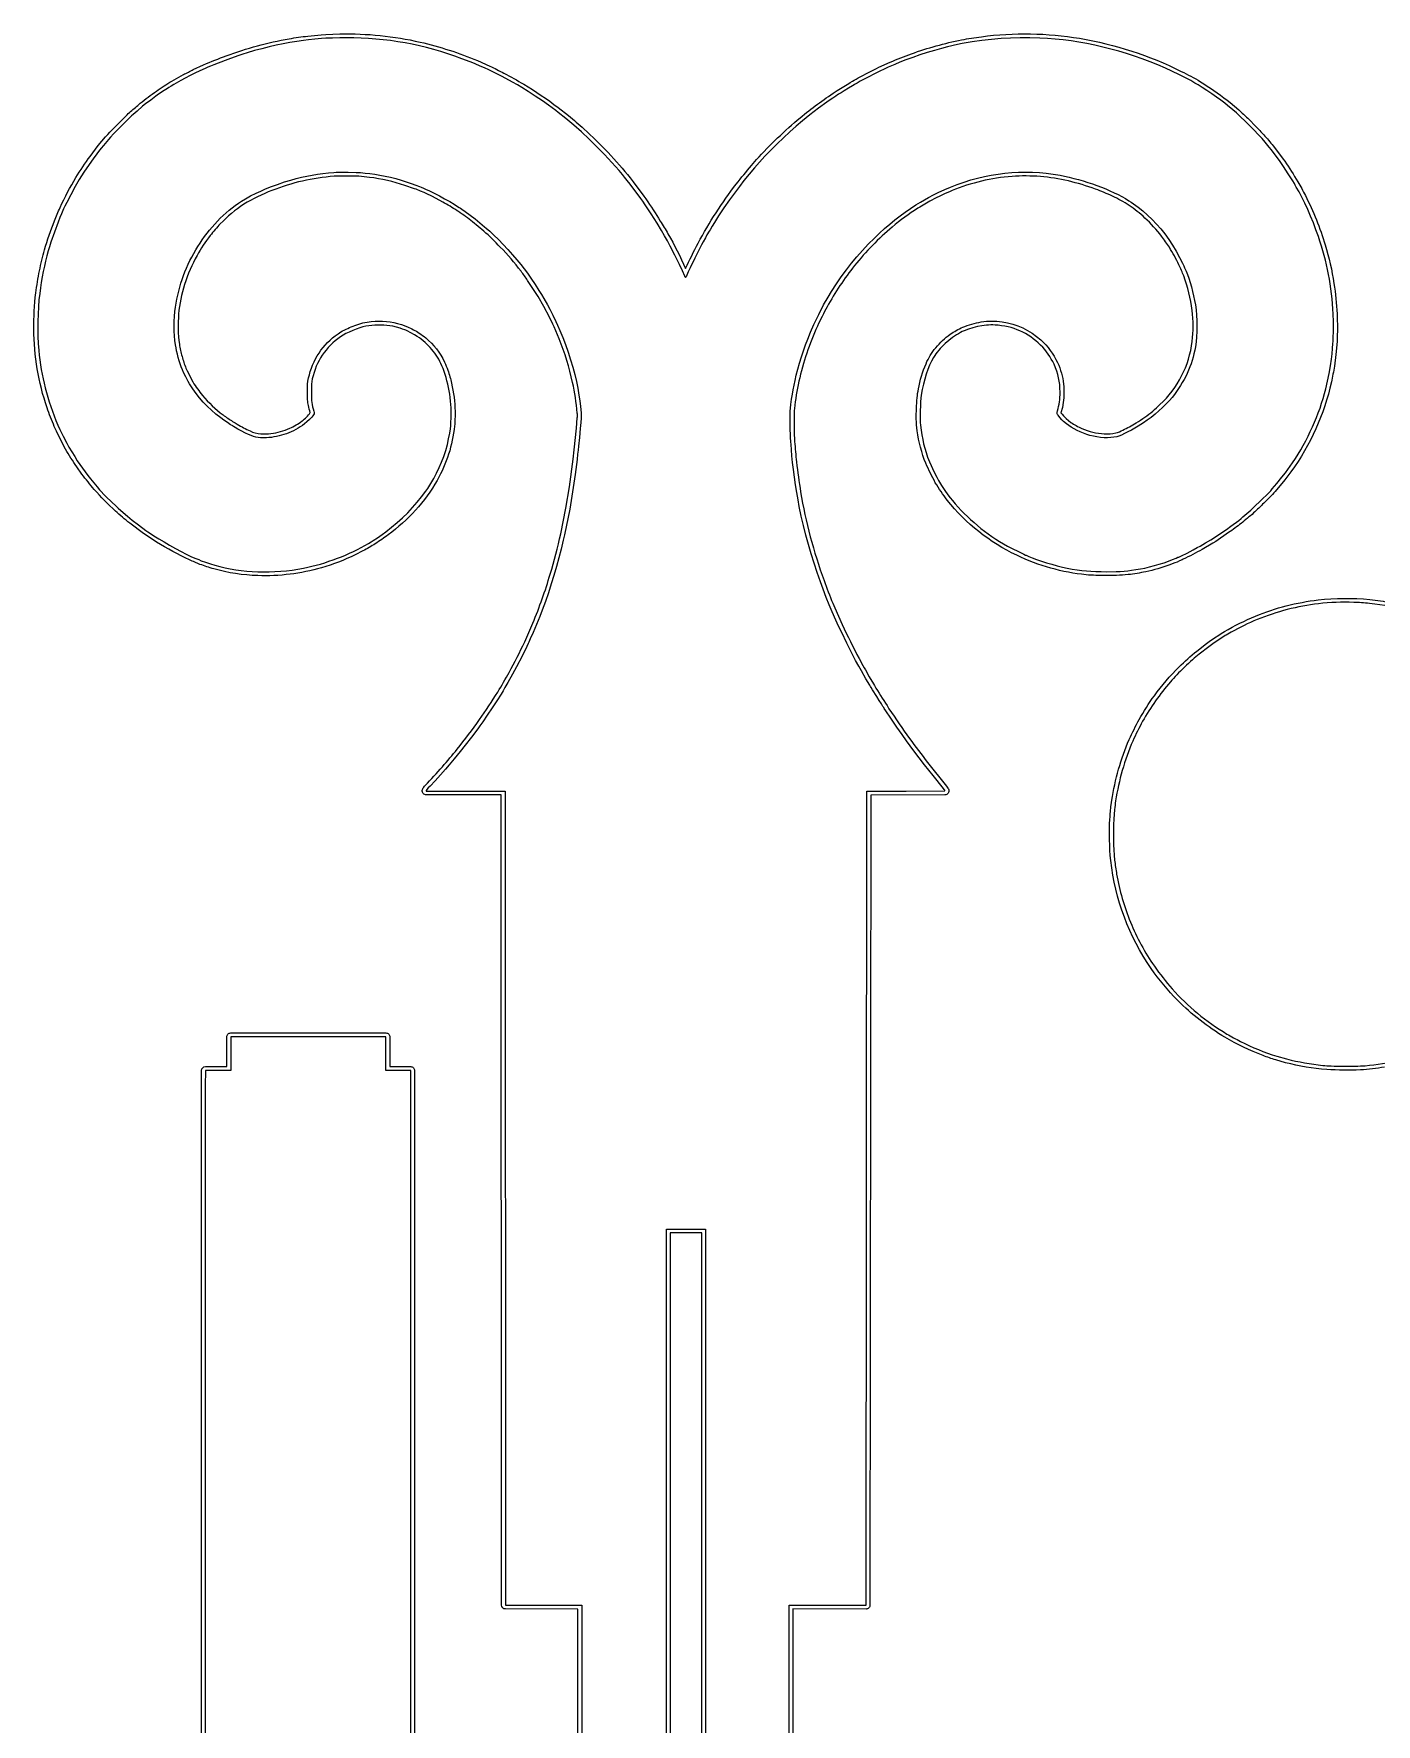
# Model space of a CAD drawing. Extents: x 9 to 989, y 29 to 689.
# Drawn here: x 82.1 to 341.5, y 362.7 to 689.5 of the extents above; entities that cross this region are included whole.
import ezdxf

# ---------------------------------------------------------------- set-up
doc = ezdxf.new("R2010")
doc.units = 0
doc.layers.add('Nível Padrão', color=1, linetype='CONTINUOUS')
doc.layers.add('Preview Toolpath Layer', color=1, linetype='CONTINUOUS')

msp = doc.modelspace()

# ---------------------------------------------------------------- linework, layer by layer
at = {"layer": 'Nível Padrão'}
for points in [[(227.86, 228.41), (228.02, 385.76), (235.69, 385.76), (242.9, 385.75), (243.05, 543.08), (250.61, 543.09), (258.13, 543.11), (258.14, 543.12), (258.14, 543.15), (258.09, 543.26), (257.98, 543.42), (257.83, 543.62), (255.84, 546.1), (254.19, 548.16), (253.14, 549.52), (252.14, 550.85), (251.41, 551.84), (250.7, 552.83), (249.85, 554.01), (248.82, 555.47), (247.65, 557.18), (246.69, 558.61), (246.4, 559.06), (246.3, 559.25), (246.16, 559.47), (245.85, 559.94), (245.4, 560.63), (244.94, 561.36), (244.12, 562.69), (243.86, 563.11), (243.76, 563.31), (243.71, 563.41), (243.6, 563.59), (242.86, 564.81), (242, 566.32), (241.49, 567.25), (240.88, 568.35), (240.21, 569.64), (239.18, 571.69), (238.18, 573.72), (237.58, 574.95), (236.8, 576.73), (236.14, 578.21), (235.76, 579.12), (235.2, 580.53), (234.59, 582.11), (234.07, 583.53), (233.44, 585.32), (232.84, 587.11), (232.28, 588.92), (231.75, 590.74), (231.26, 592.57), (230.8, 594.41), (230.38, 596.25), (229.99, 598.11), (229.74, 599.41), (229.5, 600.81), (229.27, 602.28), (229.05, 603.76), (228.86, 605.22), (228.69, 606.62), (228.56, 607.9), (228.47, 609.03), (228.39, 610.05), (228.34, 610.62), (228.29, 611.45), (228.23, 613.54), (228.23, 615.65), (228.24, 616.49), (228.28, 617.07), (228.37, 617.84), (228.51, 618.83), (228.67, 619.83), (228.81, 620.62), (228.98, 621.52), (229.17, 622.45), (229.41, 623.49), (229.7, 624.62), (230.04, 625.8), (230.41, 627.01), (230.8, 628.2), (231.21, 629.36), (231.62, 630.45), (232.16, 631.78), (232.81, 633.29), (233.74, 635.18), (234.69, 637.06), (235.55, 638.55), (236.21, 639.64), (237.16, 641.11), (238.11, 642.5), (239.09, 643.84), (240.08, 645.13), (241.12, 646.37), (242.19, 647.59), (243.31, 648.78), (244.49, 649.97), (245.49, 650.93), (246.48, 651.83), (247.47, 652.69), (248.46, 653.5), (249.45, 654.26), (250.46, 655), (251.48, 655.7), (252.53, 656.38), (253.41, 656.92), (254.21, 657.38), (254.93, 657.8), (255.23, 657.97), (255.67, 658.2), (256.85, 658.77), (258.14, 659.37), (259.22, 659.84), (260.52, 660.35), (261.82, 660.8), (263.12, 661.21), (264.43, 661.57), (265.75, 661.88), (267.07, 662.14), (268.39, 662.35), (269.72, 662.52), (271.05, 662.64), (272.38, 662.71), (273.71, 662.73), (275.05, 662.7), (276.38, 662.63), (277.72, 662.5), (279.06, 662.33), (280.39, 662.11), (281.27, 661.94), (282.15, 661.74), (283.05, 661.52), (283.94, 661.28), (284.84, 661.02), (285.73, 660.74), (286.62, 660.45), (287.5, 660.13), (288.36, 659.81), (289.2, 659.47), (290.02, 659.11), (290.82, 658.75), (291.59, 658.37), (292.33, 657.99), (293.03, 657.6), (293.7, 657.2), (294.13, 656.92), (294.58, 656.62), (295.48, 655.95), (296.39, 655.21), (297.29, 654.4), (298.17, 653.55), (299.03, 652.65), (299.85, 651.73), (300.61, 650.78), (301.41, 649.67), (302.13, 648.6), (302.82, 647.42), (303.48, 646.23), (304.04, 645.12), (304.27, 644.63), (304.45, 644.21), (304.72, 643.57), (304.98, 642.94), (305.24, 642.21), (305.5, 641.41), (305.75, 640.56), (305.99, 639.68), (306.2, 638.79), (306.38, 637.92), (306.53, 637.1), (306.66, 636.09), (306.76, 635.05), (306.82, 634), (306.84, 632.95), (306.82, 631.91), (306.76, 630.9), (306.67, 629.91), (306.53, 628.97), (306.4, 628.3), (306.25, 627.63), (306.09, 626.97), (305.9, 626.33), (305.69, 625.69), (305.46, 625.06), (305.21, 624.43), (304.94, 623.82), (304.66, 623.21), (304.35, 622.62), (304.01, 622.03), (303.66, 621.45), (303.29, 620.87), (302.9, 620.3), (302.49, 619.75), (302.05, 619.19), (301.51, 618.57), (300.89, 617.91), (300.2, 617.24), (299.48, 616.57), (298.73, 615.92), (297.97, 615.32), (297.23, 614.76), (296.52, 614.28), (296, 613.93), (295.47, 613.6), (294.85, 613.23), (294.19, 612.87), (293.51, 612.51), (292.85, 612.19), (292.24, 611.91), (291.73, 611.7), (291.34, 611.57), (290.8, 611.47), (290.21, 611.4), (289.57, 611.38), (288.9, 611.39), (288.21, 611.44), (287.51, 611.53), (286.83, 611.66), (286.16, 611.83), (285.54, 612.02), (284.91, 612.25), (284.29, 612.51), (283.68, 612.8), (283.09, 613.1), (282.55, 613.42), (282.06, 613.74), (281.64, 614.06), (281.05, 614.53), (280.91, 614.66), (280.73, 614.84), (280.34, 615.28), (279.99, 615.73), (279.87, 615.9), (279.8, 616.03), (279.79, 616.12), (279.8, 616.25), (279.88, 616.58), (280, 617.01), (280.1, 617.44), (280.19, 617.86), (280.26, 618.3), (280.31, 618.74), (280.35, 619.2), (280.37, 619.69), (280.37, 620.21), (280.36, 620.95), (280.31, 621.65), (280.23, 622.32), (280.11, 622.97), (279.95, 623.61), (279.75, 624.25), (279.5, 624.91), (279.21, 625.58), (278.96, 626.1), (278.69, 626.59), (278.41, 627.07), (278.1, 627.53), (277.77, 627.98), (277.41, 628.42), (277.02, 628.86), (276.6, 629.3), (276.15, 629.73), (275.69, 630.13), (275.21, 630.51), (274.72, 630.87), (274.22, 631.2), (273.7, 631.51), (273.17, 631.79), (272.62, 632.04), (272.07, 632.27), (271.5, 632.48), (270.91, 632.66), (270.32, 632.81), (269.71, 632.94), (269.09, 633.04), (268.45, 633.12), (267.81, 633.17), (267.41, 633.19), (267, 633.18), (266.58, 633.17), (266.16, 633.13), (265.28, 633.02), (264.4, 632.86), (263.52, 632.64), (262.67, 632.37), (261.87, 632.06), (261.49, 631.89), (261.13, 631.71), (260.74, 631.49), (260.35, 631.26), (259.97, 631.01), (259.59, 630.75), (258.86, 630.19), (258.17, 629.59), (257.52, 628.95), (257.22, 628.62), (256.93, 628.29), (256.65, 627.95), (256.39, 627.6), (256.15, 627.25), (255.93, 626.9), (255.54, 626.19), (255.17, 625.4), (254.83, 624.56), (254.51, 623.66), (254.22, 622.71), (253.97, 621.71), (253.75, 620.68), (253.57, 619.61), (253.5, 619.03), (253.44, 618.32), (253.39, 617.51), (253.36, 616.66), (253.35, 615.81), (253.35, 615.02), (253.37, 614.33), (253.41, 613.79), (253.52, 612.84), (253.66, 611.94), (253.83, 611.06), (254.02, 610.21), (254.24, 609.36), (254.5, 608.51), (254.79, 607.64), (255.13, 606.74), (255.46, 605.99), (255.99, 604.87), (256.54, 603.78), (256.9, 603.1), (257.49, 602.17), (258.13, 601.21), (258.72, 600.37), (259.14, 599.8), (259.59, 599.25), (260.13, 598.61), (260.68, 597.98), (261.26, 597.35), (261.86, 596.74), (262.47, 596.14), (263.1, 595.55), (263.75, 594.98), (264.41, 594.41), (265.09, 593.86), (265.78, 593.33), (266.49, 592.81), (267.21, 592.3), (267.94, 591.81), (268.69, 591.34), (269.44, 590.89), (270.21, 590.45), (271.14, 589.96), (272.32, 589.37), (273.35, 588.88), (273.69, 588.72), (273.85, 588.67), (274.34, 588.46), (275.01, 588.17), (275.84, 587.86), (276.78, 587.54), (277.78, 587.22), (278.82, 586.92), (279.85, 586.64), (280.83, 586.39), (281.73, 586.2), (282.75, 586.01), (283.69, 585.86), (284.59, 585.73), (285.46, 585.64), (286.36, 585.57), (287.29, 585.53), (288.31, 585.5), (289.43, 585.49), (291.24, 585.52), (292.01, 585.55), (292.74, 585.6), (293.47, 585.67), (294.21, 585.77), (295.02, 585.89), (295.91, 586.04), (296.77, 586.2), (297.68, 586.41), (298.62, 586.66), (299.56, 586.93), (300.47, 587.21), (301.34, 587.52), (302.14, 587.82), (302.83, 588.12), (303.16, 588.27), (303.33, 588.33), (303.83, 588.56), (304.92, 589.1), (306.1, 589.71), (306.9, 590.14), (307.47, 590.45), (308.48, 591.04), (309.5, 591.63), (310.04, 591.98), (311.24, 592.78), (312.54, 593.67), (313.4, 594.28), (314.91, 595.41), (315.39, 595.79), (315.73, 596.07), (316.87, 597.05), (317.27, 597.41), (317.85, 597.94), (319.25, 599.29), (320.59, 600.63), (321.09, 601.15), (321.39, 601.49), (322.29, 602.56), (323.26, 603.74), (323.93, 604.61), (324.41, 605.25), (325.3, 606.53), (325.85, 607.36), (326.37, 608.2), (326.88, 609.05), (327.37, 609.91), (327.85, 610.79), (328.3, 611.67), (328.74, 612.56), (329.16, 613.47), (329.55, 614.37), (329.93, 615.29), (330.28, 616.2), (330.62, 617.13), (330.93, 618.05), (331.22, 618.98), (331.49, 619.91), (331.73, 620.84), (332.08, 622.31), (332.39, 623.83), (332.64, 625.3), (332.83, 626.6), (332.95, 627.6), (333.04, 628.61), (333.12, 629.62), (333.16, 629.99), (333.18, 630.57), (333.21, 632.13), (333.21, 633.84), (333.17, 635.28), (333.11, 636.29), (333.03, 637.28), (332.94, 638.25), (332.84, 639.21), (332.72, 640.16), (332.58, 641.1), (332.43, 642.03), (332.26, 642.95), (332.08, 643.87), (331.88, 644.78), (331.66, 645.69), (331.42, 646.61), (331.17, 647.52), (330.9, 648.44), (330.61, 649.37), (330.3, 650.31), (329.84, 651.58), (329.34, 652.89), (328.81, 654.19), (328.26, 655.47), (327.69, 656.69), (327.13, 657.85), (326.57, 658.9), (326.04, 659.83), (325.83, 660.21), (325.66, 660.51), (325.36, 661.02), (324.49, 662.4), (323.56, 663.83), (323.17, 664.4), (322.9, 664.78), (321.23, 667.02), (320.81, 667.54), (320, 668.51), (319.41, 669.19), (318.69, 669.98), (317.88, 670.84), (317.01, 671.72), (316.13, 672.59), (315.26, 673.42), (314.45, 674.16), (313.74, 674.77), (312.77, 675.58), (312.2, 676.04), (311.46, 676.6), (310.6, 677.22), (309.68, 677.86), (308.76, 678.49), (307.87, 679.07), (307.09, 679.57), (306.45, 679.94), (305.65, 680.4), (304.85, 680.83), (303.49, 681.51), (301.99, 682.24), (300.77, 682.8), (299.28, 683.44), (297.78, 684.04), (296.27, 684.6), (294.76, 685.13), (293.24, 685.63), (291.71, 686.09), (290.18, 686.51), (288.65, 686.9), (287.11, 687.25), (285.58, 687.56), (284.04, 687.83), (282.51, 688.07), (280.99, 688.27), (279.46, 688.43), (277.95, 688.55), (276.44, 688.64), (274.55, 688.69), (272.68, 688.7), (270.83, 688.64), (268.99, 688.54), (267.14, 688.38), (265.28, 688.16), (263.4, 687.89), (261.49, 687.56), (260.54, 687.36), (258.61, 686.91), (257.44, 686.62), (256.13, 686.25), (254.73, 685.83), (253.31, 685.36), (251.91, 684.89), (250.6, 684.41), (249.42, 683.95), (248.44, 683.53), (248.12, 683.41), (247.83, 683.29), (247.18, 682.99), (246.23, 682.56), (245.69, 682.31), (244.53, 681.73), (243.27, 681.08), (242.41, 680.63), (241.76, 680.28), (241.17, 679.94), (240.77, 679.7), (240.58, 679.6), (240.24, 679.41), (239.51, 678.97), (238.68, 678.46), (238.08, 678.07), (237.71, 677.84), (237.53, 677.74), (237.37, 677.64), (237.04, 677.42), (236.46, 677.02), (235.97, 676.69), (235.32, 676.24), (233.72, 675.07), (232.04, 673.78), (230.63, 672.66), (229.41, 671.61), (228.16, 670.5), (226.91, 669.34), (225.68, 668.16), (224.49, 666.97), (223.35, 665.79), (222.28, 664.63), (221.31, 663.53), (220.33, 662.35), (219.29, 661.08), (218.4, 659.96), (217.82, 659.2), (217.44, 658.68), (216.48, 657.34), (215.41, 655.8), (214.4, 654.27), (213.59, 652.97), (213.14, 652.25), (212.74, 651.58), (212.6, 651.32), (212.15, 650.57), (211.84, 650.01), (211.41, 649.23), (211.1, 648.67), (210.7, 647.91), (209.79, 646.08), (208.9, 644.22), (208.54, 643.44), (208.28, 642.83), (208.12, 642.49), (208.06, 642.39), (208.02, 642.35), (207.99, 642.37), (207.95, 642.43), (207.85, 642.62), (207.41, 643.62), (206.83, 644.89), (205.96, 646.66), (205.06, 648.4), (204.52, 649.42), (203.95, 650.43), (203.36, 651.45), (202.5, 652.87), (201.35, 654.67), (200.21, 656.41), (199.73, 657.11), (199.37, 657.63), (197.31, 660.37), (196.72, 661.13), (196.22, 661.74), (195.8, 662.25), (195.16, 663.01), (193.78, 664.58), (192.35, 666.12), (190.88, 667.63), (189.4, 669.09), (187.9, 670.49), (186.39, 671.82), (184.89, 673.07), (183.41, 674.24), (182.93, 674.62), (181.52, 675.66), (180.34, 676.49), (178.96, 677.42), (177.57, 678.32), (176.36, 679.07), (175.53, 679.56), (174.58, 680.08), (172.56, 681.18), (170.66, 682.15), (169.87, 682.53), (169.25, 682.81), (168.16, 683.29), (167.5, 683.58), (167.19, 683.7), (166.4, 684.03), (164.8, 684.64), (163.45, 685.13), (162.08, 685.59), (160.71, 686.02), (159.34, 686.42), (157.96, 686.78), (156.58, 687.11), (155.19, 687.42), (153.79, 687.69), (152.39, 687.92), (150.99, 688.13), (149.58, 688.31), (148.16, 688.45), (146.74, 688.56), (145.32, 688.64), (143.89, 688.69), (142.45, 688.7), (141.21, 688.69), (139.78, 688.64), (138.49, 688.59), (137.67, 688.53), (136.34, 688.4), (135.11, 688.28), (134.15, 688.15), (132.86, 687.97), (131.55, 687.76), (130.22, 687.52), (128.88, 687.24), (127.51, 686.92), (126.13, 686.58), (124.71, 686.2), (123.27, 685.78), (122.42, 685.51), (121.48, 685.2), (119.52, 684.51), (117.66, 683.81), (116.86, 683.48), (116.18, 683.19), (115.7, 682.99), (115.17, 682.76), (114.13, 682.29), (113.2, 681.85), (112.25, 681.38), (111.33, 680.9), (110.45, 680.42), (109.1, 679.65), (108.57, 679.32), (108.17, 679.09), (107.88, 678.91), (107.23, 678.48), (106.18, 677.78), (105.65, 677.39), (104.66, 676.66), (103.66, 675.9), (103.08, 675.44), (102, 674.5), (101.25, 673.89), (100.93, 673.6), (100.4, 673.08), (98.95, 671.63), (97.46, 670.1), (96.87, 669.47), (96.48, 669.03), (95.5, 667.88), (95.08, 667.37), (94.55, 666.69), (94.21, 666.25), (93.52, 665.32), (92.72, 664.19), (91.72, 662.7), (90.84, 661.31), (90.05, 659.94), (89.19, 658.36), (88.41, 656.83), (88.08, 656.16), (87.82, 655.6), (87.41, 654.67), (87.09, 653.92), (86.75, 653.06), (86.03, 651.14), (85.37, 649.2), (85.08, 648.31), (84.85, 647.51), (84.58, 646.53), (84.33, 645.53), (84.1, 644.52), (83.89, 643.5), (83.69, 642.46), (83.5, 641.41), (83.34, 640.34), (83.19, 639.26), (83.05, 638.01), (82.94, 636.68), (82.87, 635.28), (82.83, 633.84), (82.82, 632.4), (82.85, 630.96), (82.92, 629.57), (83.02, 628.25), (83.11, 627.33), (83.22, 626.41), (83.35, 625.5), (83.49, 624.59), (83.66, 623.69), (83.84, 622.79), (84.04, 621.9), (84.26, 621), (84.5, 620.11), (84.76, 619.22), (85.03, 618.32), (85.33, 617.43), (85.64, 616.53), (85.98, 615.63), (86.33, 614.72), (86.71, 613.81), (87.1, 612.99), (87.75, 611.66), (88.42, 610.36), (88.83, 609.58), (89.95, 607.74), (90.46, 606.93), (90.96, 606.18), (91.46, 605.48), (91.96, 604.79), (92.49, 604.11), (93.04, 603.42), (93.95, 602.3), (94.31, 601.87), (94.78, 601.34), (95.94, 600.11), (97.21, 598.84), (97.81, 598.26), (98.35, 597.76), (99.3, 596.92), (100.14, 596.21), (101.07, 595.48), (102.29, 594.55), (103.73, 593.48), (104.11, 593.21), (104.38, 593.03), (105.28, 592.44), (106.2, 591.86), (107.22, 591.24), (108.3, 590.62), (109.41, 590), (110.5, 589.42), (111.52, 588.9), (112.43, 588.46), (113.2, 588.12), (113.92, 587.82), (114.41, 587.62), (115.23, 587.33), (116.17, 587.02), (117.02, 586.76), (118.01, 586.5), (119.01, 586.26), (120.03, 586.05), (121.07, 585.88), (122.13, 585.73), (123.19, 585.62), (124.27, 585.53), (125.36, 585.48), (126.45, 585.46), (127.55, 585.47), (128.66, 585.51), (129.76, 585.58), (130.87, 585.69), (131.97, 585.82), (133.06, 585.99), (134.15, 586.18), (134.98, 586.35), (135.8, 586.55), (136.63, 586.76), (137.46, 586.98), (138.28, 587.23), (139.1, 587.5), (139.91, 587.78), (140.72, 588.08), (141.52, 588.39), (142.31, 588.72), (143.08, 589.06), (143.84, 589.42), (144.59, 589.79), (145.32, 590.17), (146.03, 590.56), (146.71, 590.97), (147.28, 591.29), (147.65, 591.53), (148.47, 592.07), (149.39, 592.7), (150.07, 593.2), (151.21, 594.08), (152.3, 594.99), (153.33, 595.93), (154.32, 596.89), (155.26, 597.88), (156.15, 598.91), (157, 599.97), (157.82, 601.07), (158.17, 601.58), (158.57, 602.21), (158.98, 602.89), (159.36, 603.53), (159.9, 604.54), (160.41, 605.6), (160.87, 606.68), (161.29, 607.79), (161.65, 608.92), (161.97, 610.05), (162.22, 611.18), (162.43, 612.29), (162.55, 613.1), (162.62, 613.69), (162.66, 614.31), (162.7, 615.21), (162.71, 615.85), (162.71, 616.49), (162.68, 617.15), (162.64, 617.81), (162.59, 618.47), (162.51, 619.14), (162.42, 619.8), (162.31, 620.46), (162.19, 621.11), (162.05, 621.75), (161.9, 622.39), (161.73, 623), (161.55, 623.61), (161.36, 624.19), (161.15, 624.75), (160.93, 625.29), (160.73, 625.71), (160.52, 626.13), (160.3, 626.55), (160.06, 626.95), (159.81, 627.34), (159.54, 627.72), (159.26, 628.1), (158.97, 628.46), (158.66, 628.82), (158.34, 629.16), (158.01, 629.49), (157.67, 629.81), (157.31, 630.12), (156.94, 630.42), (156.56, 630.7), (156.17, 630.97), (155.62, 631.3), (154.9, 631.69), (154.21, 632.03), (153.94, 632.16), (153.75, 632.23), (153.29, 632.4), (152.83, 632.56), (152.16, 632.75), (151.44, 632.92), (150.83, 633.03), (150.26, 633.1), (149.68, 633.15), (149.1, 633.17), (148.52, 633.17), (147.93, 633.15), (147.35, 633.1), (146.78, 633.03), (146.22, 632.94), (145.66, 632.81), (145.04, 632.62), (144.37, 632.39), (143.68, 632.12), (143.01, 631.82), (142.38, 631.51), (141.81, 631.2), (141.33, 630.9), (140.8, 630.52), (140.3, 630.12), (139.82, 629.7), (139.37, 629.26), (138.94, 628.81), (138.54, 628.34), (138.16, 627.86), (137.81, 627.36), (137.48, 626.84), (137.18, 626.31), (136.9, 625.75), (136.64, 625.19), (136.41, 624.6), (136.21, 624), (136.03, 623.38), (135.87, 622.74), (135.78, 622.25), (135.72, 621.74), (135.7, 621.11), (135.69, 620.21), (135.71, 619.08), (135.74, 618.61), (135.78, 618.19), (135.85, 617.78), (135.93, 617.38), (136.04, 616.96), (136.18, 616.51), (136.24, 616.28), (136.26, 616.12), (136.21, 615.98), (136.09, 615.79), (135.95, 615.6), (135.78, 615.39), (135.33, 614.91), (134.83, 614.43), (134.37, 614.04), (133.97, 613.75), (133.56, 613.48), (133.14, 613.22), (132.71, 612.97), (132.27, 612.74), (131.81, 612.53), (131.35, 612.34), (130.88, 612.16), (130.4, 612), (129.92, 611.85), (129.44, 611.73), (128.95, 611.62), (128.46, 611.53), (127.97, 611.46), (127.49, 611.41), (127, 611.39), (126.42, 611.37), (125.89, 611.39), (125.41, 611.44), (124.95, 611.52), (124.5, 611.64), (124.03, 611.8), (123.53, 612.02), (122.98, 612.28), (122.14, 612.71), (121.49, 613.06), (120.99, 613.34), (120.64, 613.57), (120.46, 613.68), (120.36, 613.73), (120.08, 613.9), (119.48, 614.3), (118.77, 614.79), (118.19, 615.21), (117.26, 615.94), (116.39, 616.69), (115.58, 617.46), (114.81, 618.25), (114.09, 619.07), (113.41, 619.93), (112.76, 620.84), (112.14, 621.78), (111.88, 622.27), (111.44, 623.13), (111.01, 624.02), (110.76, 624.54), (110.56, 625.07), (110.36, 625.64), (110.16, 626.25), (109.98, 626.89), (109.81, 627.53), (109.66, 628.16), (109.54, 628.78), (109.44, 629.35), (109.33, 630.19), (109.25, 631.08), (109.2, 632), (109.19, 632.95), (109.2, 633.89), (109.25, 634.84), (109.33, 635.76), (109.43, 636.65), (109.56, 637.42), (109.7, 638.19), (109.86, 638.96), (110.05, 639.72), (110.25, 640.48), (110.48, 641.23), (110.72, 641.98), (110.98, 642.72), (111.27, 643.45), (111.57, 644.18), (111.89, 644.9), (112.23, 645.61), (112.59, 646.31), (112.96, 647), (113.35, 647.68), (113.76, 648.35), (114.18, 649.01), (114.62, 649.66), (115.07, 650.29), (115.54, 650.91), (116.02, 651.52), (116.52, 652.11), (117.03, 652.69), (117.56, 653.25), (118.1, 653.8), (118.65, 654.33), (119.22, 654.84), (119.79, 655.34), (120.38, 655.82), (120.98, 656.27), (121.59, 656.71), (122.22, 657.13), (122.97, 657.58), (123.96, 658.12), (125, 658.64), (125.9, 659.06), (126.7, 659.41), (127.81, 659.86), (129.15, 660.36), (130.51, 660.82), (131.7, 661.19), (132.74, 661.47), (133.78, 661.72), (134.82, 661.94), (135.85, 662.14), (136.89, 662.31), (137.93, 662.46), (138.98, 662.57), (140.04, 662.67), (140.51, 662.69), (141.17, 662.7), (142.8, 662.71), (144.34, 662.68), (144.89, 662.66), (145.2, 662.63), (146.09, 662.54), (146.98, 662.45), (147.93, 662.32), (148.93, 662.15), (149.95, 661.95), (150.98, 661.72), (152.01, 661.46), (153.03, 661.17), (154.01, 660.86), (154.99, 660.53), (155.91, 660.2), (156.6, 659.94), (156.93, 659.79), (157.05, 659.72), (157.23, 659.66), (157.76, 659.45), (158.52, 659.11), (159.44, 658.65), (160.44, 658.13), (161.45, 657.58), (162.42, 657.03), (163.27, 656.52), (163.93, 656.09), (164.23, 655.89), (164.38, 655.81), (164.51, 655.73), (164.78, 655.55), (165.44, 655.1), (166.36, 654.42), (167.33, 653.69), (169.16, 652.17), (169.5, 651.88), (170.18, 651.29), (170.97, 650.55), (171.84, 649.69), (172.75, 648.75), (173.67, 647.76), (174.57, 646.76), (175.42, 645.77), (176.18, 644.84), (176.82, 644.02), (177.43, 643.18), (178.11, 642.21), (178.92, 640.99), (179.66, 639.86), (180.15, 639.09), (180.62, 638.29), (181.3, 637.1), (181.75, 636.26), (182.36, 635.05), (182.94, 633.88), (183.28, 633.16), (183.73, 632.1), (184.28, 630.78), (184.81, 629.38), (185.32, 627.93), (185.79, 626.47), (186.22, 625.02), (186.59, 623.6), (186.91, 622.24), (187.16, 620.97), (187.4, 619.6), (187.57, 618.49), (187.7, 617.43), (187.84, 616.21), (187.85, 615.79), (187.83, 615.17), (187.77, 614.3), (187.66, 613.14), (187.49, 611.4), (187.33, 609.75), (187.24, 608.99), (187.15, 608.23), (187.03, 607.17), (186.66, 604.3), (186.31, 601.79), (185.62, 597.6), (184.62, 592.65), (184.37, 591.58), (183.96, 589.86), (183.52, 588.16), (183.06, 586.47), (182.57, 584.79), (182.05, 583.12), (181.5, 581.44), (180.92, 579.75), (180.3, 578.04), (179.82, 576.81), (179.19, 575.27), (178.54, 573.74), (178, 572.51), (177.71, 571.86), (177.61, 571.61), (177.32, 571.01), (176.4, 569.16), (175.35, 567.12), (174.59, 565.68), (173.68, 564.08), (173.1, 563.1), (172.73, 562.46), (172.35, 561.83), (171.52, 560.52), (170.66, 559.21), (169.69, 557.74), (168.82, 556.47), (168.28, 555.72), (167.84, 555.12), (166.66, 553.53), (165.44, 551.95), (164.47, 550.72), (163.32, 549.34), (162.35, 548.19), (161.59, 547.3), (160.63, 546.22), (159.6, 545.1), (158.62, 544.07), (158.27, 543.69), (158.03, 543.41), (157.89, 543.21), (157.87, 543.14), (157.88, 543.1), (173.15, 543.09), (173.2, 385.76), (180.25, 385.75), (187.93, 385.73), (188.09, 228.41)], [(154.89, 331.78), (154.89, 408.95), (154.89, 486.13), (154.89, 489.09), (150.11, 489.09), (150.11, 492.09), (150.11, 495.59), (120.11, 495.59), (120.11, 492.09), (120.11, 489.09), (115.23, 489.09), (115.18, 486.12), (115.18, 408.95), (115.18, 331.78)], [(204.3, 221.91), (204.3, 458.45), (204.6, 458.45), (205.1, 458.45), (206.67, 458.45), (208.03, 458.45), (209.38, 458.45), (210.83, 458.45), (211.08, 458.45), (211.58, 458.45), (211.58, 458.45), (211.88, 458.45), (211.88, 221.91)]]:
    msp.add_lwpolyline(points, dxfattribs=at)
msp.add_lwpolyline([(348.06, 577.82, 0.040477), (340.19, 579.37, 0.016192), (337.13, 579.56, 0.036967), (330.33, 579.3, 0.067317), (318.46, 576.24, 0.027336), (313.47, 573.81), (312.51, 573.24), (312.26, 573.13), (309.92, 571.56), (309.13, 571), (307.26, 569.57, 0.016669), (305.98, 568.49, 0.016841), (302.93, 565.54, 0.014161), (301.7, 564.2, 0.049736), (296.33, 556.58, 0.012502), (294.43, 552.76, 0.062888), (291.12, 541.21, 0.012109), (290.92, 539.52), (290.76, 537.65, 0.03625), (290.93, 529.75, 0.011051), (291.32, 527.03, 0.053693), (293.99, 517.76, 0.052856), (298.6, 509.24, 0.02711), (302.07, 504.85, 0.03792), (306.94, 500.16, 0.035832), (312.62, 496.14, 0.017873), (315.26, 494.71, 0.043679), (322.27, 491.85), (324.16, 491.32, 0.03556), (331.16, 490.07, 0.021367), (332.75, 489.96, 0.014008), (337.49, 489.93, 0.015658), (339.33, 490.02, 0.074068), (352.42, 493.16, 0.015234)], format="xyb", dxfattribs=at)
at = {"layer": 'Preview Toolpath Layer'}
for points in [[(187.34, 228.41), (187.18, 384.98), (173.2, 385.01, -0.413563), (172.45, 385.76), (172.4, 542.34), (157.87, 542.35, -0.097337), (157.59, 542.41, -0.441029), (157.22, 543.55, -0.060726), (157.7, 544.18, 0.011725), (161.02, 547.79, 0.00394), (163.88, 551.2, 0.014134), (168.2, 556.9, 0.010428), (171.71, 562.22, 0.00874), (173.93, 566.04, 0.010478), (176.92, 571.91, 0.006763), (178.5, 575.56, 0.026219), (181.85, 585.01, 0.017911), (183.89, 592.81), (184.88, 597.74), (185.57, 601.9), (186.28, 607.26), (186.49, 609.07), (186.91, 613.21), (187.08, 615.21, 0.037119), (187.09, 616.16, 0.026667), (186.18, 622.08, 0.039146), (183.58, 630.5), (182.6, 632.85, 0.010669), (181.69, 634.71), (180.64, 636.74), (179.51, 638.7), (179.03, 639.46), (177.49, 641.78, 0.01279), (176.22, 643.57, 0.02755), (172.2, 648.23, 0.028491), (169.01, 651.31), (166.86, 653.11, 0.018219), (164.12, 655.09), (163.86, 655.24, 0.024701), (161.09, 656.92), (159.1, 657.98, 0.015291), (157.47, 658.76), (156.79, 659.02, 0.037131), (155.65, 659.5), (153.78, 660.15, 0.047259), (146.9, 661.71), (144.84, 661.91, 0.01183), (141.18, 661.95), (140.09, 661.92, 0.075524), (128.08, 659.16, 0.044561), (122.62, 656.5, 0.057199), (118.1, 652.73, 0.026275), (116.13, 650.45, 0.038004), (113.61, 646.63, 0.050915), (111.19, 641, 0.112183), (110.18, 629.46, 0.027916), (110.7, 627.09, 0.029076), (111.45, 624.84), (111.68, 624.34), (112.79, 622.17, 0.034827), (114.67, 619.55, 0.057628), (118.64, 615.81, 0.014667), (120.48, 614.53, -0.026512), (121.38, 613.98, 0.020593), (123.84, 612.7, 0.098841), (125.94, 612.14, 0.042225), (127.88, 612.21, 0.074379), (131.51, 613.22, 0.058197), (133.9, 614.63, 0.064389), (135.48, 616.23, -0.027175), (135.12, 617.63), (135.04, 618.11), (134.96, 619.03, -0.013172), (134.95, 621.11, -0.068842), (135.3, 623.55, -0.193926), (141.41, 631.84, -0.041206), (144.09, 633.09, -0.070281), (147.26, 633.85, -0.102501), (153.08, 633.27), (154.24, 632.84, -0.033097), (156.55, 631.62, -0.028066), (157.8, 630.69, -0.10834), (161.42, 626.02, -0.025494), (162.07, 624.43, -0.028279), (162.79, 621.91, -0.050333), (163.46, 616.5, -0.022101), (163.36, 613.64, -0.102333), (160.01, 603.15, -0.056149), (155.82, 597.39, -0.047869), (150.53, 592.6, -0.012082), (148.05, 590.89, -0.013617), (145.67, 589.5), (144.16, 588.74, -0.04163), (137.66, 586.26, -0.078944), (125.35, 584.73, -0.061959), (116.83, 586.04, -0.014659), (114.17, 586.91, -0.015571), (112.13, 587.77, -0.027321), (105.79, 591.23), (103.97, 592.4), (103.28, 592.88), (100.61, 594.88, -0.021882), (97.84, 597.21, -0.025078), (93.73, 601.39, -0.010961), (91.36, 604.34), (90.34, 605.77, -0.016204), (88.19, 609.19), (87.75, 610.02), (86.43, 612.66), (86.02, 613.53, -0.017967), (84.62, 617.19, -0.08198), (82.07, 632.38, -0.03321), (82.44, 639.36, -0.017225), (83.15, 643.65, -0.018719), (84.13, 647.72, -0.021887), (86.05, 653.32, -0.014759), (87.14, 655.91, -0.024922), (90.19, 661.69, -0.018293), (92.92, 665.77), (94.5, 667.84), (95.91, 669.51), (96.33, 669.98, -0.009582), (99.87, 673.61, -0.01789), (100.75, 674.44, 0.008709), (102.62, 676.03, -0.010947), (105.75, 678.39, -0.016762), (108.73, 680.31), (110.97, 681.56, -0.01028), (112.88, 682.53), (114.86, 683.45, -0.014024), (119.25, 685.21, -0.044516), (131.41, 688.5, -0.012595), (135.02, 689.02), (137.6, 689.28), (138.46, 689.34), (141.19, 689.43, -0.061783), (156.73, 687.85, -0.042763), (167.79, 684.27), (170.18, 683.22, -0.011522), (172.9, 681.84, -0.012299), (176.74, 679.72, -0.02568), (183.37, 675.22), (185.36, 673.66, -0.013687), (188.39, 671.05, -0.038567), (197.3, 661.6), (197.9, 660.83), (199.97, 658.08), (200.35, 657.53, -0.010155), (203.13, 653.27, -0.009178), (204.61, 650.8, -0.022234), (208.02, 644.09, -0.013366), (210.43, 649.01, -0.040197), (217.81, 660.42, -0.009566), (220.74, 664.01), (221.72, 665.13, -0.034118), (230.15, 673.23, -0.024229), (236.94, 678.26), (237.33, 678.48, -0.013118), (239.85, 680.06, 0.015673), (241.38, 680.93, -0.011491), (245.38, 682.99), (247.54, 683.98, -0.018103), (251.66, 685.59, -0.036175), (261.34, 688.29, -0.013492), (265.17, 688.9, -0.074284), (284.16, 688.58, -0.073827), (303.81, 682.19, -0.025401), (307.49, 680.2, -0.022867), (312.65, 676.64), (313.25, 676.16), (314.94, 674.73, -0.010368), (316.65, 673.13), (318.42, 671.36, -0.010678), (319.97, 669.7, -0.008814), (321.81, 667.49), (323.5, 665.23), (323.8, 664.82, -0.013802), (326.32, 660.87, -0.013891), (327.79, 658.2, -0.042718), (331.62, 648.66, -0.036126), (333.32, 641.21, -0.02468), (333.92, 635.32, -0.022497), (333.91, 629.96), (333.7, 627.5), (333.39, 625.2, -0.013945), (332.81, 622.16, -0.103074), (325.01, 604.8), (323.84, 603.26), (321.95, 600.99, -0.016226), (319.78, 598.76, -0.008772), (317.77, 596.84, -0.013949), (315.37, 594.82, -0.016282), (312.96, 593.05), (310.46, 591.36), (309.9, 591), (307.85, 589.8, -0.011658), (304.17, 587.89, -0.036153), (303.44, 587.57, -0.022085), (301.61, 586.82, -0.033362), (296.94, 585.47, -0.021157), (293.56, 584.93, -0.021117), (291.27, 584.77, -0.014084), (287.28, 584.78, -0.014107), (285.41, 584.89, -0.045764), (278.62, 586.19, -0.047877), (272, 588.69, -0.114937), (258.56, 599.33, -0.023399), (256.27, 602.7, -0.023204), (254.44, 606.44, -0.060884), (252.78, 612.73, -0.037397), (252.6, 615, -0.024653), (252.75, 619.09, -0.025145), (253.01, 620.81, -0.055025), (254.48, 625.69, -0.073271), (256.36, 628.78, -0.063801), (259.16, 631.37, -0.053201), (261.56, 632.74, -0.060852), (265.14, 633.76, -0.078841), (269.18, 633.79, -0.153062), (276.65, 630.29, -0.102171), (279.89, 625.91, -0.08691), (281.05, 621.75, -0.054513), (281, 618.18), (280.83, 617.26), (280.56, 616.22, 0.053095), (281.54, 615.1), (282.49, 614.35, 0.047979), (284.59, 613.2, 0.094576), (288.93, 612.14, 0.071337), (291.15, 612.3, 0.041258), (292.53, 612.86, 0.024341), (295.08, 614.24, 0.011863), (296.79, 615.37, 0.033637), (299.69, 617.78, 0.175989), (305.92, 630, 0.057829), (305.92, 636, 0.058296), (304.28, 642.67, 0.015043), (303.36, 644.79, 0.023049), (301.5, 648.2, 0.014882), (300.01, 650.33, 0.040712), (296.78, 653.85, 0.040819), (293.72, 656.3, 0.03422), (290.5, 658.07, 0.021654), (287.24, 659.43, 0.030747), (281.98, 661.01, 0.07513), (271.1, 661.89, 0.079581), (259.51, 659.15, 0.019261), (255.58, 657.31, 0.00659), (252.92, 655.74, 0.035782), (247.95, 652.11, 0.047456), (240.67, 644.66, 0.042056), (235.35, 636.7, 0.008136), (233.49, 632.97, 0.049736), (229.9, 622.29, 0.022006), (229.03, 617.01, 0.019005), (228.98, 615.64, 0.01724), (229.08, 610.67, 0.008757), (229.44, 606.7, 0.012847), (230.24, 600.94, 0.045647), (234.77, 583.78, 0.007651), (236.46, 579.4), (236.83, 578.51), (238.26, 575.27, 0.008321), (241.54, 568.7, 0.004251), (243.51, 565.19), (244.34, 563.81), (244.51, 563.48, 0.01039), (246.94, 559.63), (247.32, 559.02, 0.009538), (251.3, 553.26, 0.009459), (254.78, 548.62), (258.43, 544.07), (258.71, 543.67, -0.057028), (258.86, 543.36, -0.498779), (258.13, 542.36), (243.8, 542.33), (243.65, 385.75, -0.414218), (242.9, 385), (228.77, 385.01), (228.61, 228.41, -0.413915)], [(343.11, 489.75, -0.029781), (338.45, 489.21, -0.022011), (331.91, 489.25, -0.04113), (323.97, 490.6), (322.05, 491.14, -0.014538), (319.62, 491.97, -0.042117), (312.24, 495.5, -0.062489), (303.08, 502.68, -0.041418), (297.99, 508.8, -0.123026), (290.18, 529.66, -0.037511), (290.01, 537.69, -0.011835), (290.26, 540.46), (290.38, 541.32, -0.063179), (293.74, 553.06, -0.015342), (295.67, 556.93, -0.030224), (298.6, 561.51, -0.043493), (303.39, 567.08, -0.026526), (306.79, 570.16), (308.68, 571.6), (309.48, 572.17), (311.85, 573.75), (312.16, 573.91, -0.035057), (318.17, 576.93, -0.067706), (330.24, 580.04, -0.051508), (340.26, 580.12, -0.021946), (344.3, 579.49, -0.044993)], [(114.43, 332.53), (114.43, 486.12), (114.48, 489.1, -0.409558), (115.23, 489.84), (119.36, 489.84), (119.36, 495.59, -0.414214), (120.11, 496.34), (150.11, 496.34, -0.414214), (150.86, 495.59), (150.86, 489.84), (154.89, 489.84, -0.414214), (155.64, 489.09), (155.64, 332.53)], [(211.13, 221.91), (211.13, 457.7), (211.13, 457.7), (205.05, 457.7), (205.05, 221.91, -0.414214)]]:
    msp.add_lwpolyline(points, format="xyb", dxfattribs=at)

doc.saveas('drawing.dxf')
